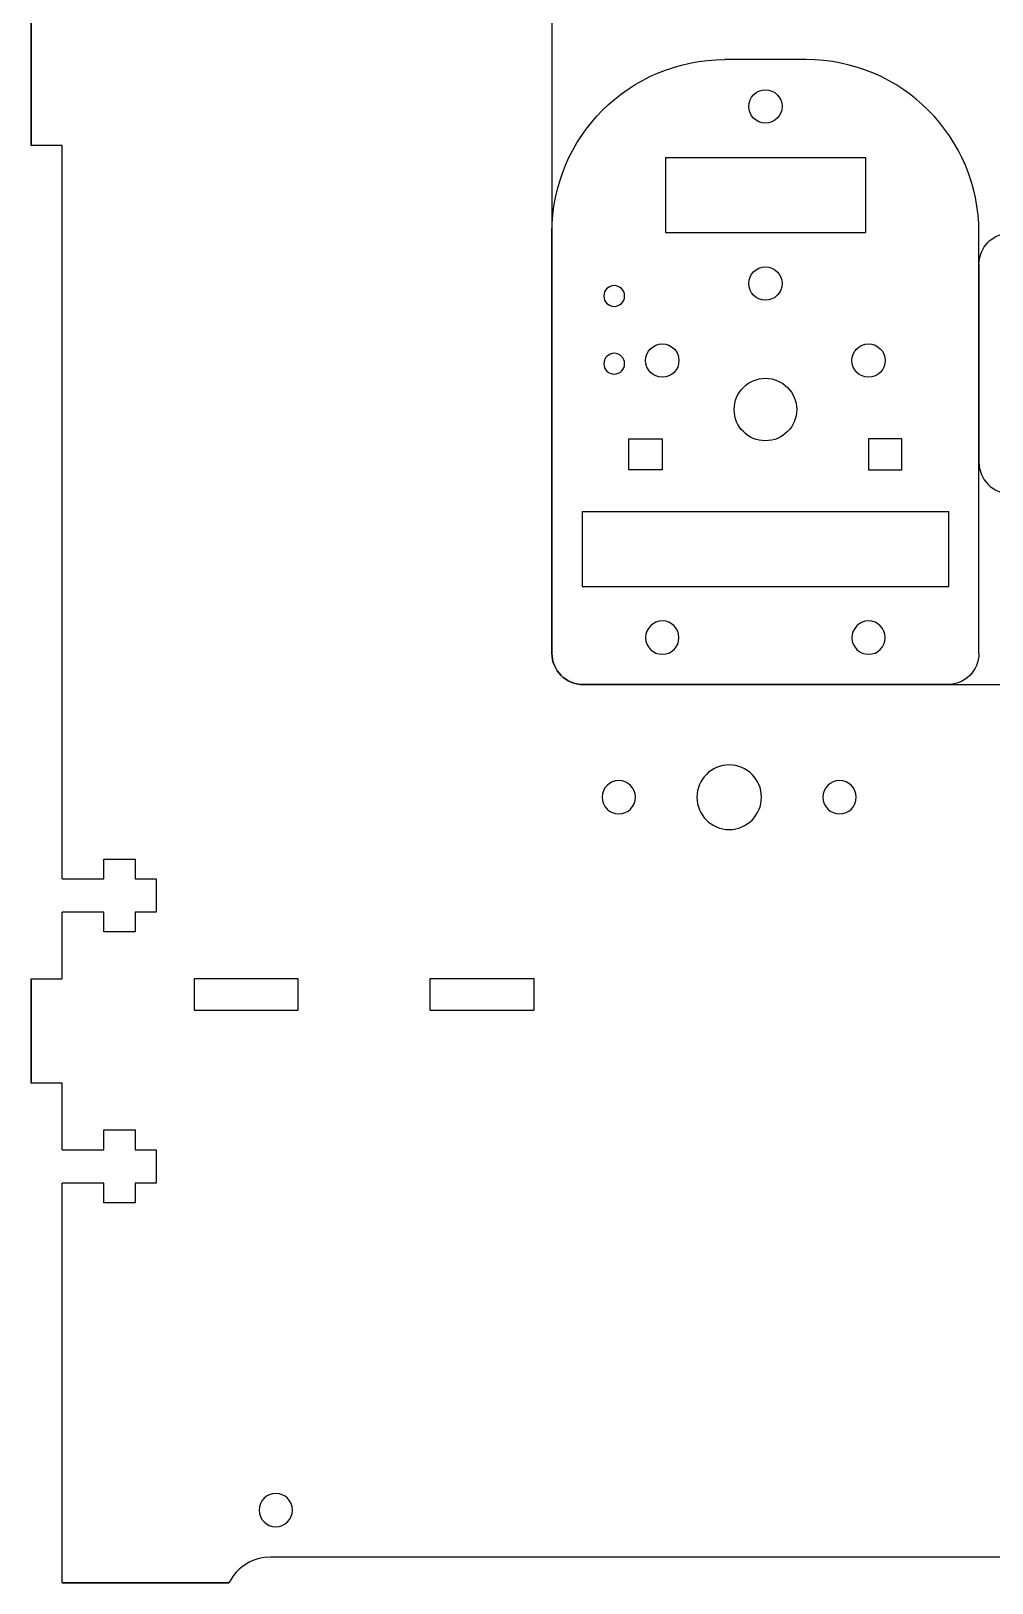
# Model space of a CAD drawing. Header units: millimetres. Extents: x -2 to 796, y -3 to 474.
# Drawn here: x 592.4 to 684.7, y 0 to 149 of the extents above; entities that cross this region are included whole.
import ezdxf

# ---------------------------------------------------------------- set-up
doc = ezdxf.new("R2010")
doc.units = ezdxf.units.MM
doc.layers.get('0').update_dxf_attribs({"color": 13, "true_color": 0xff5454})

# ---------------------------------------------------------------- blocks, each defined once
blk = doc.blocks.new('_#47')
for p, q in [((3, 3, 48), (0, 3, 48)), ((0, 3, 58), (0, 3, 48)), ((0, 3, 58), (3, 3, 58)), ((3, 3, 138), (0, 3, 138)), ((0, 3, 153), (0, 3, 138)), ((0, 0, 138), (0, 3, 138)), ((0, 0, 58), (0, 3, 58)), ((0, 0, 48), (0, 3, 48)), ((3, 3), (19, 3)), ((3, 0), (3, 3)), ((3, 3), (3, 3, 38.4)), ((7, 3, 38.4), (3, 3, 38.4)), ((3, 3, 41.6), (7, 3, 41.6)), ((3, 3, 41.6), (3, 3, 48)), ((3, 3, 58), (3, 3, 64.4)), ((7, 3, 64.4), (3, 3, 64.4)), ((3, 3, 67.6), (7, 3, 67.6)), ((3, 3, 67.6), (3, 3, 138)), ((3, 0, 67.6), (3, 3, 67.6)), ((3, 0, 138), (3, 3, 138)), ((3, 0, 64.4), (3, 3, 64.4)), ((3, 0, 58), (3, 3, 58)), ((3, 0, 41.6), (3, 3, 41.6)), ((3, 0, 38.4), (3, 3, 38.4)), ((3, 0, 48), (3, 3, 48)), ((7, 3, 36.5), (7, 3, 38.4)), ((10, 3, 36.5), (7, 3, 36.5)), ((7, 3, 43.5), (10, 3, 43.5)), ((7, 3, 41.6), (7, 3, 43.5)), ((7, 3, 62.5), (7, 3, 64.4)), ((10, 3, 62.5), (7, 3, 62.5)), ((7, 3, 69.5), (10, 3, 69.5)), ((7, 3, 67.6), (7, 3, 69.5)), ((7, 0, 67.6), (7, 3, 67.6)), ((7, 0, 69.5), (7, 3, 69.5)), ((7, 0, 62.5), (7, 3, 62.5)), ((7, 0, 64.4), (7, 3, 64.4)), ((7, 0, 41.6), (7, 3, 41.6)), ((7, 0, 43.5), (7, 3, 43.5)), ((7, 0, 38.4), (7, 3, 38.4)), ((7, 0, 36.5), (7, 3, 36.5)), ((10, 0, 69.5), (10, 3, 69.5)), ((10, 3, 69.5), (10, 3, 67.6)), ((10, 0, 67.6), (10, 3, 67.6)), ((10, 0, 64.4), (10, 3, 64.4)), ((10, 3, 64.4), (10, 3, 62.5)), ((10, 0, 62.5), (10, 3, 62.5)), ((10, 3, 38.4), (10, 3, 36.5)), ((12, 3, 38.4), (10, 3, 38.4)), ((10, 3, 41.6), (12, 3, 41.6)), ((10, 3, 43.5), (10, 3, 41.6)), ((12, 3, 64.4), (10, 3, 64.4)), ((10, 3, 67.6), (12, 3, 67.6)), ((10, 0, 41.6), (10, 3, 41.6)), ((10, 0, 43.5), (10, 3, 43.5)), ((10, 0, 38.4), (10, 3, 38.4)), ((10, 0, 36.5), (10, 3, 36.5)), ((12, 3, 41.6), (12, 3, 38.4)), ((12, 3, 67.6), (12, 3, 64.4)), ((12, 0, 67.6), (12, 3, 67.6)), ((12, 0, 64.4), (12, 3, 64.4)), ((12, 0, 41.6), (12, 3, 41.6)), ((12, 0, 38.4), (12, 3, 38.4)), ((25.65, 3, 58), (15.65, 3, 58)), ((15.65, 3, 58), (15.65, 3, 55)), ((15.65, 3, 55), (25.65, 3, 55)), ((15.65, 0, 55), (15.65, 3, 55)), ((15.65, 0, 58), (15.65, 3, 58)), ((19, 0), (19, 3)), ((19.2, 3, 0.36), (19, 3)), ((19.43, 3, 0.71), (19.2, 3, 0.36)), ((19.2, 0, 0.36), (19.2, 3, 0.36)), ((19.69, 3, 1.03), (19.43, 3, 0.71)), ((19.43, 0, 0.71), (19.43, 3, 0.71)), ((19.98, 3, 1.32), (19.69, 3, 1.03)), ((19.69, 0, 1.03), (19.69, 3, 1.03)), ((20.3, 3, 1.59), (19.98, 3, 1.32)), ((19.98, 0, 1.32), (19.98, 3, 1.32)), ((20.64, 3, 1.82), (20.3, 3, 1.59)), ((20.3, 0, 1.59), (20.3, 3, 1.59)), ((21, 3, 2.03), (20.64, 3, 1.82)), ((20.64, 0, 1.82), (20.64, 3, 1.82)), ((21.38, 3, 2.19), (21, 3, 2.03)), ((21, 0, 2.03), (21, 3, 2.03)), ((21.77, 3, 2.33), (21.38, 3, 2.19)), ((21.38, 0, 2.19), (21.38, 3, 2.19)), ((22.18, 3, 2.42), (21.77, 3, 2.33)), ((21.77, 0, 2.33), (21.77, 3, 2.33)), ((21.9, 0, 7), (21.9, 3, 7)), ((21.95, 0, 6.59), (21.95, 3, 6.59)), ((21.95, 0, 7.41), (21.95, 3, 7.41)), ((22.11, 0, 7.8), (22.11, 3, 7.8)), ((22.11, 0, 6.2), (22.11, 3, 6.2)), ((22.59, 3, 2.48), (22.18, 3, 2.42)), ((22.18, 0, 2.42), (22.18, 3, 2.42)), ((22.37, 0, 5.87), (22.37, 3, 5.87)), ((22.37, 0, 8.13), (22.37, 3, 8.13)), ((22.59, 3, 2.48), (23, 3, 2.5)), ((22.59, 0, 2.48), (22.59, 3, 2.48)), ((22.7, 0, 8.39), (22.7, 3, 8.39)), ((22.7, 0, 5.61), (22.7, 3, 5.61)), ((22.98, 0, 5.5), (22.98, 3, 5.5)), ((23, 0, 2.5), (23, 3, 2.5)), ((23, 3, 2.5), (180.01, 3, 2.5)), ((23.09, 0, 8.55), (23.09, 3, 8.55)), ((23.09, 0, 5.45), (23.09, 3, 5.45)), ((23.5, 0, 8.6), (23.5, 3, 8.6)), ((23.5, 0, 5.4), (23.5, 3, 5.4)), ((23.91, 0, 8.55), (23.91, 3, 8.55)), ((23.91, 0, 5.45), (23.91, 3, 5.45)), ((24.3, 0, 5.61), (24.3, 3, 5.61)), ((24.3, 0, 8.39), (24.3, 3, 8.39)), ((24.63, 0, 8.13), (24.63, 3, 8.13)), ((24.63, 0, 5.87), (24.63, 3, 5.87)), ((24.89, 0, 7.8), (24.89, 3, 7.8)), ((24.89, 0, 6.2), (24.89, 3, 6.2)), ((25.05, 0, 6.59), (25.05, 3, 6.59)), ((25.05, 0, 7.41), (25.05, 3, 7.41)), ((25.1, 0, 7), (25.1, 3, 7)), ((25.65, 3, 55), (25.65, 3, 58)), ((25.65, 0, 58), (25.65, 3, 58)), ((25.65, 0, 55), (25.65, 3, 55)), ((48.3, 3, 58), (38.3, 3, 58)), ((38.3, 3, 58), (38.3, 3, 55)), ((38.3, 3, 55), (48.3, 3, 55)), ((38.3, 0, 55), (38.3, 3, 55)), ((38.3, 0, 58), (38.3, 3, 58)), ((48.3, 3, 55), (48.3, 3, 58)), ((48.3, 0, 58), (48.3, 3, 58)), ((48.3, 0, 55), (48.3, 3, 55)), ((50.01, 3, 213.26), (50.01, 3, 89.26)), ((50.01, 0, 89.26), (50.01, 3, 89.26)), ((50.04, 0, 88.87), (50.04, 3, 88.87)), ((50.11, 0, 88.49), (50.11, 3, 88.49)), ((50.24, 0, 88.11), (50.24, 3, 88.11)), ((50.41, 0, 87.76), (50.41, 3, 87.76)), ((50.63, 0, 87.44), (50.63, 3, 87.44)), ((50.89, 0, 87.14), (50.89, 3, 87.14)), ((51.19, 0, 86.88), (51.19, 3, 86.88)), ((51.51, 0, 86.66), (51.51, 3, 86.66)), ((51.86, 0, 86.49), (51.86, 3, 86.49)), ((52.24, 0, 86.36), (52.24, 3, 86.36)), ((52.62, 0, 86.29), (52.62, 3, 86.29)), ((53.01, 3, 86.26), (175.01, 3, 86.26)), ((53.01, 0, 86.26), (53.01, 3, 86.26)), ((54.83, 0, 75.44), (54.83, 3, 75.44)), ((54.89, 0, 75.85), (54.89, 3, 75.85)), ((54.89, 0, 75.02), (54.89, 3, 75.02)), ((55.05, 0, 74.64), (55.05, 3, 74.64)), ((55.05, 0, 76.24), (55.05, 3, 76.24)), ((55.3, 0, 74.3), (55.3, 3, 74.3)), ((55.3, 0, 76.57), (55.3, 3, 76.57)), ((55.63, 0, 74.05), (55.63, 3, 74.05)), ((55.63, 0, 76.82), (55.63, 3, 76.82)), ((56.02, 0, 76.98), (56.02, 3, 76.98)), ((56.02, 0, 73.89), (56.02, 3, 73.89)), ((56.43, 0, 77.04), (56.43, 3, 77.04)), ((56.43, 0, 73.84), (56.43, 3, 73.84)), ((56.85, 0, 73.89), (56.85, 3, 73.89)), ((56.85, 0, 76.98), (56.85, 3, 76.98)), ((57.23, 0, 74.05), (57.23, 3, 74.05)), ((57.23, 0, 76.82), (57.23, 3, 76.82)), ((57.57, 0, 74.3), (57.57, 3, 74.3)), ((57.57, 0, 76.57), (57.57, 3, 76.57)), ((57.82, 0, 74.64), (57.82, 3, 74.64)), ((57.82, 0, 76.24), (57.82, 3, 76.24)), ((57.98, 0, 75.02), (57.98, 3, 75.02)), ((57.98, 0, 75.85), (57.98, 3, 75.85)), ((58.03, 0, 75.44), (58.03, 3, 75.44)), ((63.93, 0, 75.44), (63.93, 3, 75.44)), ((64.04, 0, 76.24), (64.04, 3, 76.24)), ((64.04, 0, 74.63), (64.04, 3, 74.63)), ((64.35, 0, 73.89), (64.35, 3, 73.89)), ((64.35, 0, 76.99), (64.35, 3, 76.99)), ((64.84, 0, 73.24), (64.84, 3, 73.24)), ((64.84, 0, 77.63), (64.84, 3, 77.63)), ((65.48, 0, 72.75), (65.48, 3, 72.75)), ((65.48, 0, 78.12), (65.48, 3, 78.12)), ((66.23, 0, 72.44), (66.23, 3, 72.44)), ((66.23, 0, 78.43), (66.23, 3, 78.43)), ((67.03, 0, 78.54), (67.03, 3, 78.54)), ((67.03, 0, 72.34), (67.03, 3, 72.34)), ((67.84, 0, 78.43), (67.84, 3, 78.43)), ((67.84, 0, 72.44), (67.84, 3, 72.44)), ((68.58, 0, 78.12), (68.58, 3, 78.12)), ((68.58, 0, 72.75), (68.58, 3, 72.75)), ((69.23, 0, 77.63), (69.23, 3, 77.63)), ((69.23, 0, 73.24), (69.23, 3, 73.24)), ((69.72, 0, 76.99), (69.72, 3, 76.99)), ((69.72, 0, 73.89), (69.72, 3, 73.89)), ((70.03, 0, 76.24), (70.03, 3, 76.24)), ((70.03, 0, 74.63), (70.03, 3, 74.63)), ((70.13, 0, 75.44), (70.13, 3, 75.44)), ((76.03, 0, 75.44), (76.03, 3, 75.44)), ((76.09, 0, 75.02), (76.09, 3, 75.02)), ((76.09, 0, 75.85), (76.09, 3, 75.85)), ((76.25, 0, 76.24), (76.25, 3, 76.24)), ((76.25, 0, 74.64), (76.25, 3, 74.64)), ((76.5, 0, 74.3), (76.5, 3, 74.3)), ((76.5, 0, 76.57), (76.5, 3, 76.57)), ((76.83, 0, 74.05), (76.83, 3, 74.05)), ((76.83, 0, 76.82), (76.83, 3, 76.82)), ((77.22, 0, 73.89), (77.22, 3, 73.89)), ((77.22, 0, 76.98), (77.22, 3, 76.98)), ((77.63, 0, 73.84), (77.63, 3, 73.84)), ((77.63, 0, 77.04), (77.63, 3, 77.04)), ((78.05, 0, 73.89), (78.05, 3, 73.89)), ((78.05, 0, 76.98), (78.05, 3, 76.98)), ((78.43, 0, 74.05), (78.43, 3, 74.05)), ((78.43, 0, 76.82), (78.43, 3, 76.82)), ((78.77, 0, 74.3), (78.77, 3, 74.3)), ((78.77, 0, 76.57), (78.77, 3, 76.57)), ((79.02, 0, 74.64), (79.02, 3, 74.64)), ((79.02, 0, 76.24), (79.02, 3, 76.24)), ((79.18, 0, 75.85), (79.18, 3, 75.85)), ((79.18, 0, 75.02), (79.18, 3, 75.02)), ((79.23, 0, 75.44), (79.23, 3, 75.44)), ((0, 0, 138), (0, 0, 153)), ((0, 0, 58), (3, 0, 58)), ((3, 0, 138), (0, 0, 138)), ((0, 0, 48), (0, 0, 58)), ((3, 0, 48), (0, 0, 48)), ((19, 0), (3, 0)), ((3, 0, 67.6), (3, 0, 138)), ((3, 0, 67.6), (7, 0, 67.6)), ((3, 0, 58), (3, 0, 64.4)), ((7, 0, 64.4), (3, 0, 64.4)), ((3, 0, 41.6), (7, 0, 41.6)), ((7, 0, 38.4), (3, 0, 38.4)), ((3, 0), (3, 0, 38.4)), ((3, 0, 41.6), (3, 0, 48)), ((7, 0, 67.6), (7, 0, 69.5)), ((10, 0, 62.5), (7, 0, 62.5)), ((7, 0, 69.5), (10, 0, 69.5)), ((7, 0, 62.5), (7, 0, 64.4)), ((7, 0, 41.6), (7, 0, 43.5)), ((7, 0, 43.5), (10, 0, 43.5)), ((7, 0, 36.5), (7, 0, 38.4)), ((10, 0, 36.5), (7, 0, 36.5)), ((10, 0, 69.5), (10, 0, 67.6)), ((10, 0, 64.4), (10, 0, 62.5)), ((12, 0, 64.4), (10, 0, 64.4)), ((10, 0, 67.6), (12, 0, 67.6)), ((10, 0, 41.6), (12, 0, 41.6)), ((10, 0, 38.4), (10, 0, 36.5)), ((10, 0, 43.5), (10, 0, 41.6)), ((12, 0, 38.4), (10, 0, 38.4)), ((12, 0, 67.6), (12, 0, 64.4)), ((12, 0, 41.6), (12, 0, 38.4)), ((15.65, 0, 58), (15.65, 0, 55)), ((25.65, 0, 58), (15.65, 0, 58)), ((15.65, 0, 55), (25.65, 0, 55)), ((19.2, 0, 0.36), (19, 0)), ((19.43, 0, 0.71), (19.2, 0, 0.36)), ((19.69, 0, 1.03), (19.43, 0, 0.71)), ((19.98, 0, 1.32), (19.69, 0, 1.03)), ((20.3, 0, 1.59), (19.98, 0, 1.32)), ((20.64, 0, 1.82), (20.3, 0, 1.59)), ((21, 0, 2.03), (20.64, 0, 1.82)), ((21.38, 0, 2.19), (21, 0, 2.03)), ((21.77, 0, 2.33), (21.38, 0, 2.19)), ((22.18, 0, 2.42), (21.77, 0, 2.33)), ((22.59, 0, 2.48), (22.18, 0, 2.42)), ((22.59, 0, 2.48), (23, 0, 2.5)), ((23, 0, 2.5), (180.01, 0, 2.5)), ((25.65, 0, 55), (25.65, 0, 58)), ((38.3, 0, 58), (38.3, 0, 55)), ((48.3, 0, 58), (38.3, 0, 58)), ((38.3, 0, 55), (48.3, 0, 55)), ((48.3, 0, 55), (48.3, 0, 58)), ((50.01, 0, 213.26), (50.01, 0, 89.26)), ((53.01, 0, 86.26), (175.01, 0, 86.26))]:
    blk.add_line(p, q)
at = {"extrusion": (1.85103e-11, 1, -8.39017e-12)}
blk.add_circle((-23.5, 7, 3), 1.6, dxfattribs=at)
at = {"extrusion": (6.18148e-13, 1, 1.92246e-12)}
for centre in [(-56.43, 75.44, 3), (-56.43, 75.44, 0)]:
    blk.add_circle(centre, 1.6, dxfattribs=at)
at = {"extrusion": (1.84455e-11, 1, -8.37045e-12)}
blk.add_circle((-67.03, 75.44, 3), 3.1, dxfattribs=at)
at = {"extrusion": (1.2143e-11, 1, -1.92792e-11)}
for centre in [(-77.63, 75.44, 3), (-77.63, 75.44, 0)]:
    blk.add_circle(centre, 1.6, dxfattribs=at)
at = {"extrusion": (1.8455e-11, 1, -8.40498e-12)}
blk.add_circle((-23.5, 7, 0), 1.6, dxfattribs=at)
at = {"extrusion": (1.84445e-11, 1, -8.37396e-12)}
blk.add_circle((-67.03, 75.44, 0), 3.1, dxfattribs=at)
at = {"extrusion": (0, -1, 0)}
for centre in [(53.01, 89.26, -3), (53.01, 89.26, 0)]:
    blk.add_arc(centre, 3, 180, 270, dxfattribs=at)
blk = doc.blocks.new('_#44')
for p, q in [((0, 18.1, 3), (0, 25, 3)), ((0, 25, 3), (3, 25, 3)), ((0, 25, 17.5), (3, 25, 17.5)), ((0, 25, 3), (0, 25, 17.5)), ((0, 24.97, 17.89), (3, 24.97, 17.89)), ((0, 24.9, 18.28), (3, 24.9, 18.28)), ((0, 24.77, 18.65), (3, 24.77, 18.65)), ((0, 24.6, 19), (3, 24.6, 19)), ((0, 24.38, 19.33), (3, 24.38, 19.33)), ((0, 24.12, 19.62), (3, 24.12, 19.62)), ((3, 25, 3), (3, 18.1, 3)), ((3, 25, 3), (3, 25, 17.5)), ((0, 23.83, 19.88), (3, 23.83, 19.88)), ((0, 23.5, 20.1), (3, 23.5, 20.1)), ((0, 23.15, 20.27), (3, 23.15, 20.27)), ((0, 22.78, 20.4), (3, 22.78, 20.4)), ((0, 22.39, 20.47), (3, 22.39, 20.47)), ((0, 22, 20.5), (3, 22, 20.5)), ((0, 3, 20.5), (0, 22, 20.5)), ((3, 22, 20.5), (3, 3, 20.5)), ((0, 20, 10), (3, 20, 10)), ((0, 18.1, 7), (0, 20, 7)), ((0, 20, 7), (3, 20, 7)), ((0, 20, 10), (0, 18.1, 10)), ((0, 20, 7), (0, 20, 10)), ((3, 20, 10), (3, 18.1, 10)), ((3, 20, 7), (3, 20, 10)), ((3, 18.1, 7), (3, 20, 7)), ((0, 18.1, 3), (3, 18.1, 3)), ((0, 18.1, 7), (3, 18.1, 7)), ((0, 18.1, 10), (3, 18.1, 10)), ((0, 18.1, 12), (3, 18.1, 12)), ((0, 18.1, 12), (0, 14.9, 12)), ((0, 18.1, 10), (0, 18.1, 12)), ((0, 18.1, 3), (0, 18.1, 7)), ((3, 18.1, 12), (3, 14.9, 12)), ((3, 18.1, 10), (3, 18.1, 12)), ((3, 18.1, 3), (3, 18.1, 7)), ((0, 14.9, 3), (3, 14.9, 3)), ((0, 10, 3), (0, 14.9, 3)), ((0, 14.9, 12), (3, 14.9, 12)), ((0, 14.9, 7), (3, 14.9, 7)), ((0, 13, 7), (0, 14.9, 7)), ((0, 14.9, 10), (3, 14.9, 10)), ((0, 14.9, 12), (0, 14.9, 10)), ((0, 14.9, 7), (0, 14.9, 3)), ((0, 14.9, 10), (0, 13, 10)), ((3, 14.9, 3), (3, 10, 3)), ((3, 14.9, 7), (3, 14.9, 3)), ((3, 13, 7), (3, 14.9, 7)), ((3, 14.9, 10), (3, 13, 10)), ((3, 14.9, 12), (3, 14.9, 10)), ((0, 13, 10), (3, 13, 10)), ((0, 13, 7), (3, 13, 7)), ((0, 13, 10), (0, 13, 7)), ((3, 13, 10), (3, 13, 7)), ((0, 10, 3), (0, 10)), ((0, 10), (3, 10)), ((0, 4), (0, 10)), ((0, 10, 3), (3, 10, 3)), ((3, 10), (3, 4)), ((3, 10, 3), (3, 10)), ((0, 8, 8.27), (3, 8, 8.27)), ((0, 8, 14.77), (3, 8, 14.77)), ((0, 7.97, 8.01), (3, 7.97, 8.01)), ((0, 7.97, 14.51), (3, 7.97, 14.51)), ((0, 7.97, 15.03), (3, 7.97, 15.03)), ((0, 7.97, 8.53), (3, 7.97, 8.53)), ((0, 7.87, 7.77), (3, 7.87, 7.77)), ((0, 7.87, 15.27), (3, 7.87, 15.27)), ((0, 7.87, 8.77), (3, 7.87, 8.77)), ((0, 7.87, 14.27), (3, 7.87, 14.27)), ((0, 7.71, 7.56), (3, 7.71, 7.56)), ((0, 7.71, 14.06), (3, 7.71, 14.06)), ((0, 7.71, 15.48), (3, 7.71, 15.48)), ((0, 7.71, 8.98), (3, 7.71, 8.98)), ((0, 7.5, 15.64), (3, 7.5, 15.64)), ((0, 7.5, 9.14), (3, 7.5, 9.14)), ((0, 7.5, 7.41), (3, 7.5, 7.41)), ((0, 7.5, 13.91), (3, 7.5, 13.91)), ((0, 7.26, 9.24), (3, 7.26, 9.24)), ((0, 7.26, 15.74), (3, 7.26, 15.74)), ((0, 7.26, 13.81), (3, 7.26, 13.81)), ((0, 7.26, 7.31), (3, 7.26, 7.31)), ((0, 7, 9.27), (3, 7, 9.27)), ((0, 7, 15.77), (3, 7, 15.77)), ((0, 7, 13.77), (3, 7, 13.77)), ((0, 7, 7.27), (3, 7, 7.27)), ((0, 6.74, 9.24), (3, 6.74, 9.24)), ((0, 6.74, 13.81), (3, 6.74, 13.81)), ((0, 6.74, 7.31), (3, 6.74, 7.31)), ((0, 6.74, 15.74), (3, 6.74, 15.74)), ((0, 6.5, 7.41), (3, 6.5, 7.41)), ((0, 6.5, 13.91), (3, 6.5, 13.91)), ((0, 6.5, 9.14), (3, 6.5, 9.14)), ((0, 6.5, 15.64), (3, 6.5, 15.64)), ((0, 6.29, 7.56), (3, 6.29, 7.56)), ((0, 6.29, 14.06), (3, 6.29, 14.06)), ((0, 6.29, 8.98), (3, 6.29, 8.98)), ((0, 6.29, 15.48), (3, 6.29, 15.48)), ((0, 6.13, 14.27), (3, 6.13, 14.27)), ((0, 6.13, 7.77), (3, 6.13, 7.77)), ((0, 6.13, 8.77), (3, 6.13, 8.77)), ((0, 6.13, 15.27), (3, 6.13, 15.27)), ((0, 6.03, 14.51), (3, 6.03, 14.51)), ((0, 6.03, 8.01), (3, 6.03, 8.01)), ((0, 6.03, 15.03), (3, 6.03, 15.03)), ((0, 6.03, 8.53), (3, 6.03, 8.53)), ((0, 6, 14.77), (3, 6, 14.77)), ((0, 6, 8.27), (3, 6, 8.27)), ((0, 0, 3), (0, 4, 3)), ((0, 4, 3), (3, 4, 3)), ((0, 4, 3), (0, 4)), ((0, 4), (3, 4)), ((0, 3, 20.5), (3, 3, 20.5)), ((3, 4, 3), (3, 0, 3)), ((3, 4, 3), (3, 4)), ((0, 2.61, 20.47), (3, 2.61, 20.47)), ((0, 2.22, 20.4), (3, 2.22, 20.4)), ((0, 1.85, 20.27), (3, 1.85, 20.27)), ((0, 1.5, 20.1), (3, 1.5, 20.1)), ((0, 1.17, 19.88), (3, 1.17, 19.88)), ((0, 0.88, 19.62), (3, 0.88, 19.62)), ((0, 0.62, 19.33), (3, 0.62, 19.33)), ((0, 0.4, 19), (3, 0.4, 19)), ((0, 0.23, 18.65), (3, 0.23, 18.65)), ((0, 0.1, 18.28), (3, 0.1, 18.28)), ((0, 0.03, 17.89), (3, 0.03, 17.89)), ((0, 0, 17.5), (3, 0, 17.5)), ((0, 0, 3), (0, 0, 17.5)), ((3, 0, 3), (0, 0, 3)), ((3, 0, 3), (3, 0, 17.5))]:
    blk.add_line(p, q)
at = {"extrusion": (1, 0, 0)}
for centre in [(7, 8.27), (7, 14.77), (7, 8.27, 3), (7, 14.77, 3)]:
    blk.add_circle(centre, 1, dxfattribs=at)
at = {"extrusion": (-1, 0, 0)}
for centre in [(-22, 17.5), (-22, 17.5, -3)]:
    blk.add_arc(centre, 3, 90, 180, dxfattribs=at)
at = {"extrusion": (1, 0, 0)}
for centre in [(3, 17.5), (3, 17.5, 3)]:
    blk.add_arc(centre, 3, 90, 180, dxfattribs=at)
blk = doc.blocks.new('_#8')
for p, q in [((0, 3, 43.4), (0, 0, 43.4)), ((0, 3, 3), (0, 3, 43.4)), ((0, 3, 3), (0, 0, 3)), ((0.03, 3, 2.61), (0.03, 0, 2.61)), ((0.1, 3, 2.22), (0.1, 0, 2.22)), ((0.14, 3, 45.57), (0.14, 0, 45.57)), ((0.23, 3, 1.85), (0.23, 0, 1.85)), ((0.4, 3, 1.5), (0.4, 0, 1.5)), ((0.57, 3, 47.7), (0.57, 0, 47.7)), ((0.62, 3, 1.17), (0.62, 0, 1.17)), ((0.88, 3, 0.88), (0.88, 0, 0.88)), ((1.17, 3, 0.62), (1.17, 0, 0.62)), ((1.26, 3, 49.75), (1.26, 0, 49.75)), ((1.5, 3, 0.4), (1.5, 0, 0.4)), ((1.85, 3, 0.23), (1.85, 0, 0.23)), ((2.22, 3, 51.7), (2.22, 0, 51.7)), ((2.22, 3, 0.1), (2.22, 0, 0.1)), ((2.61, 3, 0.03), (2.61, 0, 0.03)), ((2.9, 3, 9.4), (2.9, 0, 9.4)), ((2.9, 3, 9.4), (38.1, 3, 9.4)), ((2.9, 3, 16.6), (2.9, 3, 9.4)), ((2.9, 3, 16.6), (2.9, 0, 16.6)), ((2.9, 3, 16.6), (38.1, 3, 16.6)), ((3, 3), (3, 0)), ((38, 3), (3, 3)), ((3.43, 3, 53.51), (3.43, 0, 53.51)), ((4.86, 3, 55.14), (4.86, 0, 55.14)), ((4.98, 0, 30.8), (4.98, 3, 30.8)), ((4.98, 0, 37.3), (4.98, 3, 37.3)), ((5.01, 0, 31.05), (5.01, 3, 31.05)), ((5.01, 0, 30.54), (5.01, 3, 30.54)), ((5.01, 0, 37.04), (5.01, 3, 37.04)), ((5.01, 0, 37.55), (5.01, 3, 37.55)), ((5.11, 0, 30.3), (5.11, 3, 30.3)), ((5.11, 0, 31.3), (5.11, 3, 31.3)), ((5.11, 0, 37.8), (5.11, 3, 37.8)), ((5.11, 0, 36.8), (5.11, 3, 36.8)), ((5.27, 0, 30.09), (5.27, 3, 30.09)), ((5.27, 0, 31.5), (5.27, 3, 31.5)), ((5.27, 0, 38), (5.27, 3, 38)), ((5.27, 0, 36.59), (5.27, 3, 36.59)), ((5.48, 0, 29.93), (5.48, 3, 29.93)), ((5.48, 0, 31.66), (5.48, 3, 31.66)), ((5.48, 0, 38.16), (5.48, 3, 38.16)), ((5.48, 0, 36.43), (5.48, 3, 36.43)), ((5.72, 0, 31.76), (5.72, 3, 31.76)), ((5.72, 0, 29.83), (5.72, 3, 29.83)), ((5.72, 0, 38.26), (5.72, 3, 38.26)), ((5.72, 0, 36.33), (5.72, 3, 36.33)), ((5.98, 0, 31.8), (5.98, 3, 31.8)), ((5.98, 0, 29.8), (5.98, 3, 29.8)), ((5.98, 0, 38.3), (5.98, 3, 38.3)), ((5.98, 0, 36.3), (5.98, 3, 36.3)), ((6.24, 0, 31.76), (6.24, 3, 31.76)), ((6.24, 0, 29.83), (6.24, 3, 29.83)), ((6.24, 0, 36.33), (6.24, 3, 36.33)), ((6.24, 0, 38.26), (6.24, 3, 38.26)), ((6.48, 0, 31.66), (6.48, 3, 31.66)), ((6.48, 0, 29.93), (6.48, 3, 29.93)), ((6.48, 0, 36.43), (6.48, 3, 36.43)), ((6.48, 0, 38.16), (6.48, 3, 38.16)), ((6.49, 3, 56.57), (6.49, 0, 56.57)), ((6.69, 0, 31.5), (6.69, 3, 31.5)), ((6.69, 0, 30.09), (6.69, 3, 30.09)), ((6.69, 0, 38), (6.69, 3, 38)), ((6.69, 0, 36.59), (6.69, 3, 36.59)), ((6.85, 0, 30.3), (6.85, 3, 30.3)), ((6.85, 0, 31.3), (6.85, 3, 31.3)), ((6.85, 0, 37.8), (6.85, 3, 37.8)), ((6.85, 0, 36.8), (6.85, 3, 36.8)), ((6.95, 0, 30.54), (6.95, 3, 30.54)), ((6.95, 0, 31.05), (6.95, 3, 31.05)), ((6.95, 0, 37.55), (6.95, 3, 37.55)), ((6.95, 0, 37.04), (6.95, 3, 37.04)), ((6.98, 0, 30.8), (6.98, 3, 30.8)), ((6.98, 0, 37.3), (6.98, 3, 37.3)), ((10.6, 3, 20.6), (7.4, 3, 20.6)), ((7.4, 0, 20.6), (7.4, 3, 20.6)), ((7.4, 0, 23.6), (7.4, 3, 23.6)), ((7.4, 3, 23.6), (10.6, 3, 23.6)), ((7.4, 3, 20.6), (7.4, 3, 23.6)), ((8.3, 3, 57.78), (8.3, 0, 57.78)), ((9, 3, 31.1), (9, 0, 31.1)), ((9, 0, 4.5), (9, 3, 4.5)), ((9.05, 3, 31.51), (9.05, 0, 31.51)), ((9.05, 3, 30.69), (9.05, 0, 30.69)), ((9.05, 0, 4.91), (9.05, 3, 4.91)), ((9.05, 0, 4.09), (9.05, 3, 4.09)), ((9.21, 3, 30.3), (9.21, 0, 30.3)), ((9.21, 3, 31.9), (9.21, 0, 31.9)), ((9.21, 0, 5.3), (9.21, 3, 5.3)), ((9.21, 0, 3.7), (9.21, 3, 3.7)), ((9.47, 3, 29.97), (9.47, 0, 29.97)), ((9.47, 3, 32.23), (9.47, 0, 32.23)), ((9.47, 0, 3.37), (9.47, 3, 3.37)), ((9.47, 0, 5.63), (9.47, 3, 5.63)), ((9.8, 3, 29.71), (9.8, 0, 29.71)), ((9.8, 3, 32.49), (9.8, 0, 32.49)), ((9.8, 0, 3.11), (9.8, 3, 3.11)), ((9.8, 0, 5.89), (9.8, 3, 5.89)), ((10.19, 3, 32.65), (10.19, 0, 32.65)), ((10.19, 3, 29.55), (10.19, 0, 29.55)), ((10.19, 0, 6.05), (10.19, 3, 6.05)), ((10.19, 0, 2.95), (10.19, 3, 2.95)), ((10.25, 3, 58.74), (10.25, 0, 58.74)), ((10.6, 0, 20.6), (10.6, 3, 20.6)), ((10.6, 0, 23.6), (10.6, 3, 23.6)), ((10.6, 3, 23.6), (10.6, 3, 20.6)), ((10.6, 3, 32.7), (10.6, 0, 32.7)), ((10.6, 3, 29.5), (10.6, 0, 29.5)), ((10.6, 0, 6.1), (10.6, 3, 6.1)), ((10.6, 0, 2.9), (10.6, 3, 2.9)), ((10.9, 3, 43.4), (10.9, 0, 43.4)), ((10.9, 3, 50.6), (10.9, 0, 50.6)), ((10.9, 3, 50.6), (10.9, 3, 43.4)), ((10.9, 3, 43.4), (30.1, 3, 43.4)), ((10.9, 3, 50.6), (30.1, 3, 50.6)), ((11.01, 3, 32.65), (11.01, 0, 32.65)), ((11.01, 3, 29.55), (11.01, 0, 29.55)), ((11.01, 0, 6.05), (11.01, 3, 6.05)), ((11.01, 0, 2.95), (11.01, 3, 2.95)), ((11.4, 3, 32.49), (11.4, 0, 32.49)), ((11.4, 3, 29.71), (11.4, 0, 29.71)), ((11.4, 0, 3.11), (11.4, 3, 3.11)), ((11.4, 0, 5.89), (11.4, 3, 5.89)), ((11.73, 3, 32.23), (11.73, 0, 32.23)), ((11.73, 3, 29.97), (11.73, 0, 29.97)), ((11.73, 0, 3.37), (11.73, 3, 3.37)), ((11.73, 0, 5.63), (11.73, 3, 5.63)), ((11.99, 3, 30.3), (11.99, 0, 30.3)), ((11.99, 3, 31.9), (11.99, 0, 31.9)), ((11.99, 0, 3.7), (11.99, 3, 3.7)), ((11.99, 0, 5.3), (11.99, 3, 5.3)), ((12.15, 3, 31.51), (12.15, 0, 31.51)), ((12.15, 3, 30.69), (12.15, 0, 30.69)), ((12.15, 0, 4.09), (12.15, 3, 4.09)), ((12.15, 0, 4.91), (12.15, 3, 4.91)), ((12.2, 3, 31.1), (12.2, 0, 31.1)), ((12.2, 0, 4.5), (12.2, 3, 4.5)), ((12.3, 3, 59.43), (12.3, 0, 59.43)), ((14.43, 3, 59.86), (14.43, 0, 59.86)), ((16.6, 3, 60), (16.6, 0, 60)), ((24.4, 3, 60), (16.6, 3, 60)), ((17.5, 3, 26.4), (17.5, 0, 26.4)), ((17.6, 3, 25.62), (17.6, 0, 25.62)), ((17.6, 3, 27.18), (17.6, 0, 27.18)), ((17.9, 3, 24.9), (17.9, 0, 24.9)), ((17.9, 3, 27.9), (17.9, 0, 27.9)), ((18.38, 3, 24.28), (18.38, 0, 24.28)), ((18.38, 3, 28.52), (18.38, 0, 28.52)), ((18.9, 3, 55.5), (18.9, 0, 55.5)), ((18.9, 3, 38.5), (18.9, 0, 38.5)), ((18.95, 3, 55.09), (18.95, 0, 55.09)), ((18.95, 3, 55.91), (18.95, 0, 55.91)), ((18.95, 3, 38.91), (18.95, 0, 38.91)), ((18.95, 3, 38.09), (18.95, 0, 38.09)), ((19, 3, 29), (19, 0, 29)), ((19, 3, 23.8), (19, 0, 23.8)), ((19.11, 3, 54.7), (19.11, 0, 54.7)), ((19.11, 3, 56.3), (19.11, 0, 56.3)), ((19.11, 3, 39.3), (19.11, 0, 39.3)), ((19.11, 3, 37.7), (19.11, 0, 37.7)), ((19.37, 3, 54.37), (19.37, 0, 54.37)), ((19.37, 3, 56.63), (19.37, 0, 56.63)), ((19.37, 3, 37.37), (19.37, 0, 37.37)), ((19.37, 3, 39.63), (19.37, 0, 39.63)), ((19.7, 3, 56.89), (19.7, 0, 56.89)), ((19.7, 3, 54.11), (19.7, 0, 54.11)), ((19.7, 3, 37.11), (19.7, 0, 37.11)), ((19.7, 3, 39.89), (19.7, 0, 39.89)), ((19.72, 3, 23.5), (19.72, 0, 23.5)), ((19.72, 3, 29.3), (19.72, 0, 29.3)), ((20.09, 3, 53.95), (20.09, 0, 53.95)), ((20.09, 3, 57.05), (20.09, 0, 57.05)), ((20.09, 3, 36.95), (20.09, 0, 36.95)), ((20.09, 3, 40.05), (20.09, 0, 40.05)), ((20.5, 3, 53.9), (20.5, 0, 53.9)), ((20.5, 3, 57.1), (20.5, 0, 57.1)), ((20.5, 3, 40.1), (20.5, 0, 40.1)), ((20.5, 3, 36.9), (20.5, 0, 36.9)), ((20.5, 3, 23.4), (20.5, 0, 23.4)), ((20.5, 3, 29.4), (20.5, 0, 29.4)), ((20.91, 3, 57.05), (20.91, 0, 57.05)), ((20.91, 3, 53.95), (20.91, 0, 53.95)), ((20.91, 3, 36.95), (20.91, 0, 36.95)), ((20.91, 3, 40.05), (20.91, 0, 40.05)), ((21.28, 3, 23.5), (21.28, 0, 23.5)), ((21.28, 3, 29.3), (21.28, 0, 29.3)), ((21.3, 3, 54.11), (21.3, 0, 54.11)), ((21.3, 3, 56.89), (21.3, 0, 56.89)), ((21.3, 3, 39.89), (21.3, 0, 39.89)), ((21.3, 3, 37.11), (21.3, 0, 37.11)), ((21.63, 3, 54.37), (21.63, 0, 54.37)), ((21.63, 3, 56.63), (21.63, 0, 56.63)), ((21.63, 3, 39.63), (21.63, 0, 39.63)), ((21.63, 3, 37.37), (21.63, 0, 37.37)), ((21.89, 3, 54.7), (21.89, 0, 54.7)), ((21.89, 3, 56.3), (21.89, 0, 56.3)), ((21.89, 3, 39.3), (21.89, 0, 39.3)), ((21.89, 3, 37.7), (21.89, 0, 37.7)), ((22, 3, 23.8), (22, 0, 23.8)), ((22, 3, 29), (22, 0, 29)), ((22.05, 3, 55.09), (22.05, 0, 55.09)), ((22.05, 3, 55.91), (22.05, 0, 55.91)), ((22.05, 3, 38.09), (22.05, 0, 38.09)), ((22.05, 3, 38.91), (22.05, 0, 38.91)), ((22.1, 3, 55.5), (22.1, 0, 55.5)), ((22.1, 3, 38.5), (22.1, 0, 38.5)), ((22.62, 3, 28.52), (22.62, 0, 28.52)), ((22.62, 3, 24.28), (22.62, 0, 24.28)), ((23.1, 3, 27.9), (23.1, 0, 27.9)), ((23.1, 3, 24.9), (23.1, 0, 24.9)), ((23.4, 3, 27.18), (23.4, 0, 27.18)), ((23.4, 3, 25.62), (23.4, 0, 25.62)), ((23.5, 3, 26.4), (23.5, 0, 26.4)), ((24.4, 3, 60), (24.4, 0, 60)), ((26.57, 3, 59.86), (26.57, 0, 59.86)), ((28.7, 3, 59.43), (28.7, 0, 59.43)), ((28.8, 3, 31.1), (28.8, 0, 31.1)), ((28.8, 0, 4.5), (28.8, 3, 4.5)), ((28.85, 3, 31.51), (28.85, 0, 31.51)), ((28.85, 3, 30.69), (28.85, 0, 30.69)), ((28.85, 0, 4.91), (28.85, 3, 4.91)), ((28.85, 0, 4.09), (28.85, 3, 4.09)), ((29.01, 3, 31.9), (29.01, 0, 31.9)), ((29.01, 3, 30.3), (29.01, 0, 30.3)), ((29.01, 0, 3.7), (29.01, 3, 3.7)), ((29.01, 0, 5.3), (29.01, 3, 5.3)), ((29.27, 3, 32.23), (29.27, 0, 32.23)), ((29.27, 3, 29.97), (29.27, 0, 29.97)), ((29.27, 0, 5.63), (29.27, 3, 5.63)), ((29.27, 0, 3.37), (29.27, 3, 3.37)), ((29.6, 3, 29.71), (29.6, 0, 29.71)), ((29.6, 3, 32.49), (29.6, 0, 32.49)), ((29.6, 0, 5.89), (29.6, 3, 5.89)), ((29.6, 0, 3.11), (29.6, 3, 3.11)), ((29.99, 3, 29.55), (29.99, 0, 29.55)), ((29.99, 3, 32.65), (29.99, 0, 32.65)), ((29.99, 0, 2.95), (29.99, 3, 2.95)), ((29.99, 0, 6.05), (29.99, 3, 6.05)), ((30.1, 3, 43.4), (30.1, 0, 43.4)), ((30.1, 3, 50.6), (30.1, 3, 43.4)), ((30.1, 3, 50.6), (30.1, 0, 50.6)), ((30.4, 0, 20.6), (30.4, 3, 20.6)), ((30.4, 3, 23.6), (30.4, 3, 20.6)), ((30.4, 0, 23.6), (30.4, 3, 23.6)), ((30.4, 3, 20.6), (33.6, 3, 20.6)), ((33.6, 3, 23.6), (30.4, 3, 23.6)), ((30.4, 3, 29.5), (30.4, 0, 29.5)), ((30.4, 3, 32.7), (30.4, 0, 32.7)), ((30.4, 0, 2.9), (30.4, 3, 2.9)), ((30.4, 0, 6.1), (30.4, 3, 6.1)), ((30.75, 3, 58.74), (30.75, 0, 58.74)), ((30.81, 3, 29.55), (30.81, 0, 29.55)), ((30.81, 3, 32.65), (30.81, 0, 32.65)), ((30.81, 0, 2.95), (30.81, 3, 2.95)), ((30.81, 0, 6.05), (30.81, 3, 6.05)), ((31.2, 3, 29.71), (31.2, 0, 29.71)), ((31.2, 3, 32.49), (31.2, 0, 32.49)), ((31.2, 0, 5.89), (31.2, 3, 5.89)), ((31.2, 0, 3.11), (31.2, 3, 3.11)), ((31.53, 3, 29.97), (31.53, 0, 29.97)), ((31.53, 3, 32.23), (31.53, 0, 32.23)), ((31.53, 0, 5.63), (31.53, 3, 5.63)), ((31.53, 0, 3.37), (31.53, 3, 3.37)), ((31.79, 3, 30.3), (31.79, 0, 30.3)), ((31.79, 3, 31.9), (31.79, 0, 31.9)), ((31.79, 0, 5.3), (31.79, 3, 5.3)), ((31.79, 0, 3.7), (31.79, 3, 3.7)), ((31.95, 3, 30.69), (31.95, 0, 30.69)), ((31.95, 3, 31.51), (31.95, 0, 31.51)), ((31.95, 0, 4.09), (31.95, 3, 4.09)), ((31.95, 0, 4.91), (31.95, 3, 4.91)), ((32, 3, 31.1), (32, 0, 31.1)), ((32, 0, 4.5), (32, 3, 4.5)), ((32.7, 3, 57.78), (32.7, 0, 57.78)), ((33.6, 0, 20.6), (33.6, 3, 20.6)), ((33.6, 0, 23.6), (33.6, 3, 23.6)), ((33.6, 3, 20.6), (33.6, 3, 23.6)), ((34.51, 3, 56.57), (34.51, 0, 56.57)), ((36.14, 3, 55.14), (36.14, 0, 55.14)), ((37.57, 3, 53.51), (37.57, 0, 53.51)), ((38, 3), (38, 0)), ((38.1, 3, 9.4), (38.1, 0, 9.4)), ((38.1, 3, 16.6), (38.1, 0, 16.6)), ((38.1, 3, 9.4), (38.1, 3, 16.6)), ((38.39, 3, 0.03), (38.39, 0, 0.03)), ((38.78, 3, 51.7), (38.78, 0, 51.7)), ((38.78, 3, 0.1), (38.78, 0, 0.1)), ((39.15, 3, 0.23), (39.15, 0, 0.23)), ((39.5, 3, 0.4), (39.5, 0, 0.4)), ((39.74, 3, 49.75), (39.74, 0, 49.75)), ((39.83, 3, 0.62), (39.83, 0, 0.62)), ((40.12, 3, 0.88), (40.12, 0, 0.88)), ((40.38, 3, 1.17), (40.38, 0, 1.17)), ((40.43, 3, 47.7), (40.43, 0, 47.7)), ((40.6, 3, 1.5), (40.6, 0, 1.5)), ((40.77, 3, 1.85), (40.77, 0, 1.85)), ((40.86, 3, 45.57), (40.86, 0, 45.57)), ((40.9, 3, 2.22), (40.9, 0, 2.22)), ((40.97, 3, 2.61), (40.97, 0, 2.61)), ((41, 3, 43.4), (41, 0, 43.4)), ((41, 3, 3), (41, 0, 3)), ((41, 3, 3), (41, 3, 43.4)), ((0, 0, 3), (0, 0, 43.4)), ((2.9, 0, 16.6), (2.9, 0, 9.4)), ((2.9, 0, 9.4), (38.1, 0, 9.4)), ((2.9, 0, 16.6), (38.1, 0, 16.6)), ((38, 0), (3, 0)), ((7.4, 0, 20.6), (7.4, 0, 23.6)), ((7.4, 0, 23.6), (10.6, 0, 23.6)), ((10.6, 0, 20.6), (7.4, 0, 20.6)), ((10.6, 0, 23.6), (10.6, 0, 20.6)), ((10.9, 0, 43.4), (30.1, 0, 43.4)), ((10.9, 0, 50.6), (10.9, 0, 43.4)), ((10.9, 0, 50.6), (30.1, 0, 50.6)), ((24.4, 0, 60), (16.6, 0, 60)), ((30.1, 0, 50.6), (30.1, 0, 43.4)), ((30.4, 0, 23.6), (30.4, 0, 20.6)), ((33.6, 0, 23.6), (30.4, 0, 23.6)), ((30.4, 0, 20.6), (33.6, 0, 20.6)), ((33.6, 0, 20.6), (33.6, 0, 23.6)), ((38.1, 0, 9.4), (38.1, 0, 16.6)), ((41, 0, 3), (41, 0, 43.4))]:
    blk.add_line(p, q)
at = {"extrusion": (3.00238e-16, 1, 0)}
for centre in [(-5.98, 37.3, 3), (-5.98, 30.8, 3), (-5.98, 37.3), (-5.98, 30.8)]:
    blk.add_circle(centre, 1, dxfattribs=at)
at = {"extrusion": (-2.57563e-16, -1, 4.21898e-15)}
blk.add_circle((10.6, 31.1, -3), 1.6, dxfattribs=at)
at = {"extrusion": (0, 1, 0)}
for centre in [(-10.6, 4.5, 3), (-10.6, 4.5)]:
    blk.add_circle(centre, 1.6, dxfattribs=at)
at = {"extrusion": (-1.75404e-15, -1, 4.69994e-16)}
blk.add_circle((20.5, 26.4, -3), 3, dxfattribs=at)
at = {"extrusion": (-2.74419e-15, -1, -1.58436e-15)}
blk.add_circle((20.5, 55.5, -3), 1.6, dxfattribs=at)
at = {"extrusion": (-3.77524e-16, -1, -1.01157e-16)}
blk.add_circle((20.5, 38.5, -3), 1.6, dxfattribs=at)
at = {"extrusion": (-1.76248e-15, -1, 3.0527e-15)}
blk.add_circle((30.4, 31.1, -3), 1.6, dxfattribs=at)
at = {"extrusion": (4.9014e-18, 1, 0)}
blk.add_circle((-30.4, 4.5, 3), 1.6, dxfattribs=at)
at = {"extrusion": (-3.71998e-16, -1, 3.52496e-15)}
for centre in [(10.6, 31.1), (30.4, 31.1)]:
    blk.add_circle(centre, 1.6, dxfattribs=at)
at = {"extrusion": (-1.87998e-15, -1, 0)}
blk.add_circle((20.5, 26.4), 3, dxfattribs=at)
at = {"extrusion": (-3.64098e-15, -1, 3.10868e-17)}
blk.add_circle((20.5, 55.5), 1.6, dxfattribs=at)
at = {"extrusion": (-4.3368e-16, -1, 0)}
blk.add_circle((20.5, 38.5), 1.6, dxfattribs=at)
at = {"extrusion": (8.48948e-18, 1, 1.47042e-17)}
blk.add_circle((-30.4, 4.5), 1.6, dxfattribs=at)
at = {"extrusion": (0, 1, -1.30734e-16)}
for centre in [(-16.6, 43.4, 3), (-16.6, 43.4)]:
    blk.add_arc(centre, 16.6, 0, 90, dxfattribs=at)
at = {"extrusion": (4.45258e-16, 1, 0)}
for centre in [(-3, 3, 3), (-3, 3)]:
    blk.add_arc(centre, 3, 270, 0, dxfattribs=at)
at = {"extrusion": (-6.7951e-16, -1, -1.16891e-32)}
for centre in [(24.4, 43.4, -3), (24.4, 43.4)]:
    blk.add_arc(centre, 16.6, 0, 90, dxfattribs=at)
at = {"extrusion": (0, 1, 0)}
for centre in [(-38, 3, 3), (-38, 3)]:
    blk.add_arc(centre, 3, 180, 270, dxfattribs=at)

msp = doc.modelspace()

# ---------------------------------------------------------------- block references
at = {"extrusion": (1.39068e-12, 1, -1.66533e-16), "rotation": 180.0000000000731}
msp.add_blockref('_#47', (-592.45, 3), dxfattribs=at)
at = {"extrusion": (0, 1, -7.28584e-16), "rotation": 180}
msp.add_blockref('_#8', (-642.46, 3, 86.26), dxfattribs=at)
at = {"extrusion": (-1, 0, -4.57967e-16), "rotation": 90}
msp.add_blockref('_#44', (-104.6, 0, -703.96), dxfattribs=at)

doc.saveas('drawing.dxf')
